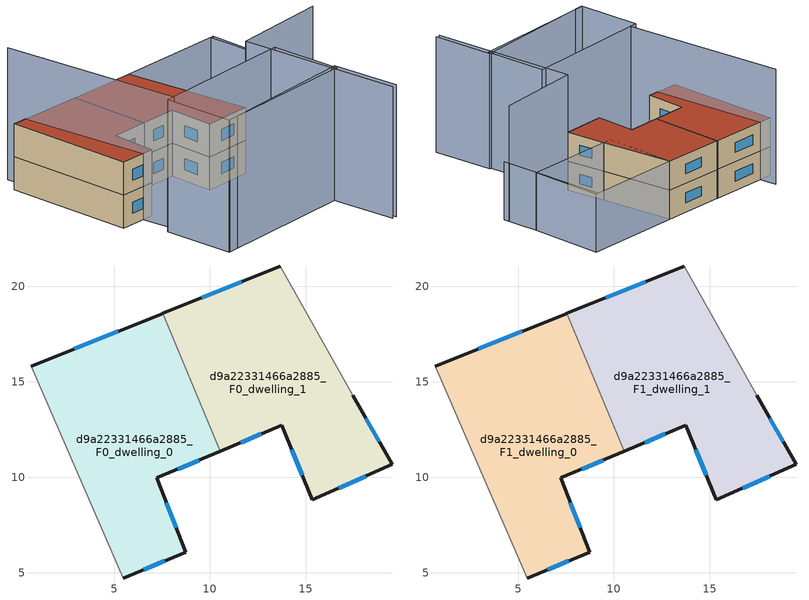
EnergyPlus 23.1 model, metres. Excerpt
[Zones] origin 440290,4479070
d9a22331466a2885_F0_dwelling_0
 floor ground (EU_floor_Construction): 7.54,18.58 10.53,11.37 7.22,9.97 8.73,6.08 5.47,4.74 0.65,15.82 7.46,18.54 z0
 wall outside (EU_wall_Construction): 7.54,18.58 7.46,18.54 0.65,15.82 / 5.47,4.74 8.73,6.08 7.22,9.97 10.53,11.37 z0:3
 wall adiabatic (EU_wall_Construction): 0.65,15.82 5.47,4.74 z0:3
 wall to d9a22331466a2885_F0_dwelling_1 (EU_wall_Construction): 10.53,11.37 7.54,18.58 z0:3
 window (EU_Window_Construction): 5.2,17.64 2.91,16.72 / 8.31,10.44 9.43,10.91 / 8.23,7.37 7.72,8.68 / 6.55,5.18 7.65,5.63 z0.99:2.01
d9a22331466a2885_F0_dwelling_1
 floor ground (EU_floor_Construction): 13.69,21.06 17.47,14.3 19.54,10.67 15.35,8.82 13.77,12.73 10.53,11.37 7.54,18.58 z0
 wall outside (EU_wall_Construction): 10.53,11.37 13.77,12.73 15.35,8.82 19.54,10.67 17.47,14.3 / 13.69,21.06 7.54,18.58 z0:3
 wall adiabatic (EU_wall_Construction): 17.47,14.3 13.69,21.06 z0:3
 window (EU_Window_Construction): 11.6,11.82 12.69,12.28 / 11.65,20.23 9.58,19.4 / 18.86,11.88 18.16,13.1 / 16.74,9.44 18.15,10.06 / 14.29,11.43 14.82,10.12 z0.99:2.01
d9a22331466a2885_F1_dwelling_0
 floor to d9a22331466a2885_F0_dwelling_0 (EU_floor_Construction): 7.54,18.58 10.53,11.37 7.21,9.97 8.73,6.08 5.47,4.74 0.65,15.82 7.46,18.54 z3
 wall outside (EU_wall_Construction): 7.54,18.58 7.46,18.54 0.65,15.82 / 5.47,4.74 8.73,6.08 7.22,9.97 10.53,11.37 z3:6
 wall adiabatic (EU_wall_Construction): 0.65,15.82 5.47,4.74 z3:6
 wall to d9a22331466a2885_F1_dwelling_1 (EU_wall_Construction): 10.53,11.37 7.54,18.58 z3:6
 window (EU_Window_Construction): 5.2,17.64 2.91,16.72 / 8.31,10.44 9.43,10.91 / 8.23,7.37 7.72,8.68 / 6.55,5.18 7.65,5.63 z3.99:5.01
 roof outside (EU_roof_Construction): 8.73,6.08 7.22,9.97 10.53,11.37 7.54,18.58 7.46,18.54 0.65,15.82 5.47,4.74 z6
d9a22331466a2885_F1_dwelling_1
 floor to d9a22331466a2885_F0_dwelling_1 (EU_floor_Construction): 13.69,21.06 17.47,14.3 19.54,10.67 15.35,8.82 13.77,12.73 10.53,11.37 7.54,18.58 z3
 wall outside (EU_wall_Construction): 10.53,11.37 13.77,12.73 15.35,8.82 19.54,10.67 17.47,14.3 / 13.69,21.06 7.54,18.58 z3:6
 wall adiabatic (EU_wall_Construction): 17.47,14.3 13.69,21.06 z3:6
 window (EU_Window_Construction): 11.6,11.82 12.69,12.28 / 11.65,20.23 9.58,19.4 / 18.86,11.88 18.16,13.1 / 16.74,9.44 18.15,10.06 / 14.29,11.43 14.82,10.12 z3.99:5.01
 roof outside (EU_roof_Construction): 19.54,10.67 17.47,14.3 13.69,21.06 7.54,18.58 10.53,11.37 13.77,12.73 15.35,8.82 z6
shading: 11.45,-3.44 24.12,2.95 / 24.12,2.95 27.03,-2.82 / 1.07,17.96 9.24,2.83 / 26.62,-3.04 19.54,10.67 / 19.54,10.67 27.74,14.91 / 24.08,2.55 11.34,-3.46 / 11.34,-3.46 8.5,2.54 / 8.5,2.54 21.25,8.55 / 21.25,8.55 24.08,2.55 z0:12; 28.02,14.39 23.09,24.88 / 26.33,17.98 16.64,13.95 / 16.64,13.95 13.69,21.06 / 13.69,21.06 23.38,25.08 / 23.38,25.08 26.33,17.98 z0:6
[Building]
EU S2 Campaign: North Axis=0; Terrain=City; Solar Distribution=FullExterior
[Site:Location]
Madrid: Latitude=40.5; Longitude=-3.5; Time Zone=1; Elevation=609
[SizingPeriod:WeatherFileDays]
AnnualSizingPeriod: Begin Month=1; Begin Day of Month=1; End Month=12; End Day of Month=31; Day of Week for Start Day=Monday; Use Weather File Daylight Saving Period=No; Use Weather File Rain and Snow Indicators=No
[MATERIAL]
EU_InternalMass_Material: Roughness=MediumRough; Thickness=0.1; Conductivity=1; Density=1800; Specific Heat=900; Thermal Absorptance=0.9; Solar Absorptance=0.7; Visible Absorptance=0.7
[MATERIAL:NOMASS] Roughness=MediumRough; Thermal Absorptance=0.9; Solar Absorptance=0.7; Visible Absorptance=0.7
Name | Thermal Resistance
EU_wall_NoMass | 0.609216
EU_roof_NoMass | 0.513268
EU_floor_NoMass | 0.568163
[WINDOWMATERIAL:SIMPLEGLAZINGSYSTEM]
EU_Window_SimpleGlazing: UFactor=5.50606; Solar Heat Gain Coefficient=0.85; Visible Transmittance=0.85
[CONSTRUCTION]
EU_wall_Construction: EU_wall_NoMass
EU_roof_Construction: EU_roof_NoMass
EU_floor_Construction: EU_floor_NoMass
EU_InternalMass_Construction: EU_InternalMass_Material
EU_Window_Construction: EU_Window_SimpleGlazing
[ZONE] Type=1; Multiplier=1; Ceiling Height=autocalculate; Floor Area=autocalculate; Part of Total Floor Area=Yes
Name | Volume
d9a22331466a2885_F0_dwelling_0; d9a22331466a2885_F1_dwelling_0 | 218.661
d9a22331466a2885_F0_dwelling_1 | 218.647
d9a22331466a2885_F1_dwelling_1 | 218.648
[INTERNALMASS] Construction=EU_InternalMass_Construction
Name | Zone or ZoneList | Surface Area
d9a22331466a2885_F0_dwelling_0_EU_InternalMass | d9a22331466a2885_F0_dwelling_0 | 72.8868
d9a22331466a2885_F0_dwelling_1_EU_InternalMass | d9a22331466a2885_F0_dwelling_1 | 72.8824
d9a22331466a2885_F1_dwelling_0_EU_InternalMass | d9a22331466a2885_F1_dwelling_0 | 72.8868
d9a22331466a2885_F1_dwelling_1_EU_InternalMass | d9a22331466a2885_F1_dwelling_1 | 72.8824
[OTHEREQUIPMENT] Fuel Type=Electricity; Design Level Calculation Method=Watts/Area; Power per Zone Floor Area=1; Fraction Latent=0; Fraction Radiant=0; Fraction Lost=0; Carbon Dioxide Generation Rate=0; EndUse Subcategory=EU_Step8_InternalGains
Name | Zone or ZoneList or Space or SpaceList | Schedule
EU_Step8_InternalGain_d9a22331466a2885_F0_dwelling_0_f000 | d9a22331466a2885_F0_dwelling_0 | EU_Step8_GainSchedule_d9a22331466a2885_F0_dwelling_0_f000
EU_Step8_InternalGain_d9a22331466a2885_F0_dwelling_1_f000 | d9a22331466a2885_F0_dwelling_1 | EU_Step8_GainSchedule_d9a22331466a2885_F0_dwelling_1_f000
EU_Step8_InternalGain_d9a22331466a2885_F1_dwelling_0_f000 | d9a22331466a2885_F1_dwelling_0 | EU_Step8_GainSchedule_d9a22331466a2885_F1_dwelling_0_f000
EU_Step8_InternalGain_d9a22331466a2885_F1_dwelling_1_f000 | d9a22331466a2885_F1_dwelling_1 | EU_Step8_GainSchedule_d9a22331466a2885_F1_dwelling_1_f000
[ZONEVENTILATION:DESIGNFLOWRATE] Schedule=EU_AlwaysOn; Design Flow Rate Calculation Method=AirChanges/Hour; Air Changes per Hour=0.752966; Ventilation Type=Natural; Fan Pressure Rise=0; Fan Total Efficiency=1; Constant Term Coefficient=1; Temperature Term Coefficient=0; Velocity Term Coefficient=0; Velocity Squared Term Coefficient=0; Minimum Indoor Temperature=-100; Maximum Indoor Temperature=100; Delta Temperature=-100; Minimum Outdoor Temperature=-100; Maximum Outdoor Temperature=100; Maximum Wind Speed=40
Name | Zone or ZoneList or Space or SpaceList
EU_ConstantAir_d9a22331466a2885_F0_dwelling_0 | d9a22331466a2885_F0_dwelling_0
EU_ConstantAir_d9a22331466a2885_F0_dwelling_1 | d9a22331466a2885_F0_dwelling_1
EU_ConstantAir_d9a22331466a2885_F1_dwelling_0 | d9a22331466a2885_F1_dwelling_0
EU_ConstantAir_d9a22331466a2885_F1_dwelling_1 | d9a22331466a2885_F1_dwelling_1
[HVACTEMPLATE:THERMOSTAT] Constant Heating Setpoint=20; Constant Cooling Setpoint=50
EU_HeatOnly_d9a22331466a2885_F0_dwelling_0; EU_HeatOnly_d9a22331466a2885_F0_dwelling_1; EU_HeatOnly_d9a22331466a2885_F1_dwelling_0; EU_HeatOnly_d9a22331466a2885_F1_dwelling_1
[HVACTEMPLATE:ZONE:IDEALLOADSAIRSYSTEM] System Availability Schedule=EU_AlwaysOn; Maximum Heating Supply Air Temperature=50; Minimum Cooling Supply Air Temperature=13; Maximum Heating Supply Air Humidity Ratio=0.0156; Minimum Cooling Supply Air Humidity Ratio=0.0077; Heating Limit=NoLimit; Cooling Limit=NoLimit; Heating Availability Schedule=EU_AlwaysOn; Cooling Availability Schedule=EU_CoolingOff; Dehumidification Control Type=ConstantSensibleHeatRatio; Cooling Sensible Heat Ratio=0.7; Dehumidification Setpoint=60; Humidification Control Type=None; Humidification Setpoint=30; Outdoor Air Method=None; Outdoor Air Flow Rate per Person=0.00944; Outdoor Air Flow Rate per Zone Floor Area=0; Outdoor Air Flow Rate per Zone=0; Demand Controlled Ventilation Type=None; Outdoor Air Economizer Type=NoEconomizer; Heat Recovery Type=None; Sensible Heat Recovery Effectiveness=0.7; Latent Heat Recovery Effectiveness=0.65
Name | Template Thermostat
d9a22331466a2885_F0_dwelling_0 | EU_HeatOnly_d9a22331466a2885_F0_dwelling_0
d9a22331466a2885_F0_dwelling_1 | EU_HeatOnly_d9a22331466a2885_F0_dwelling_1
d9a22331466a2885_F1_dwelling_0 | EU_HeatOnly_d9a22331466a2885_F1_dwelling_0
d9a22331466a2885_F1_dwelling_1 | EU_HeatOnly_d9a22331466a2885_F1_dwelling_1
[SIZING:ZONE] Zone Cooling Design Supply Air Temperature Input Method=SupplyAirTemperature; Zone Cooling Design Supply Air Temperature=13; Zone Heating Design Supply Air Temperature Input Method=SupplyAirTemperature; Zone Heating Design Supply Air Temperature=50; Zone Cooling Design Supply Air Humidity Ratio=0.008; Zone Heating Design Supply Air Humidity Ratio=0.008; Cooling Design Air Flow Method=DesignDay; Cooling Design Air Flow Rate=0; Cooling Minimum Air Flow per Zone Floor Area=0.000762; Cooling Minimum Air Flow=0; Cooling Minimum Air Flow Fraction=0.2; Heating Design Air Flow Method=DesignDay; Heating Design Air Flow Rate=0; Heating Maximum Air Flow per Zone Floor Area=0.002032; Heating Maximum Air Flow=0.141576; Heating Maximum Air Flow Fraction=0.3; Account for Dedicated Outdoor Air System=No; Dedicated Outdoor Air System Control Strategy=NeutralSupplyAir; Dedicated Outdoor Air Low Setpoint Temperature for Design=autosize; Dedicated Outdoor Air High Setpoint Temperature for Design=autosize; Zone Load Sizing Method=Sensible Load Only No Latent Load; Zone Latent Cooling Design Supply Air Humidity Ratio Input Method=HumidityRatioDifference; Zone Cooling Design Supply Air Humidity Ratio Difference=0.005; Zone Latent Heating Design Supply Air Humidity Ratio Input Method=HumidityRatioDifference; Zone Humidification Design Supply Air Humidity Ratio Difference=0.005
d9a22331466a2885_F0_dwelling_0; d9a22331466a2885_F0_dwelling_1; d9a22331466a2885_F1_dwelling_0; d9a22331466a2885_F1_dwelling_1
[SCHEDULE:CONSTANT]
Name | Hourly Value
EU_AlwaysOn | 1
EU_CoolingOff | 0
[SCHEDULE:FILE] Column Number=1; Rows to Skip at Top=0; Number of Hours of Data=8760; Column Separator=Comma; Interpolate to Timestep=No; Minutes per Item=60; Adjust Schedule for Daylight Savings=Yes
Name | File
EU_Step8_GainSchedule_d9a22331466a2885_F0_dwelling_0_f000 | ../../schedules/d9a22331466a2885/d9a22331466a2885_F0_dwelling_0_f000_gain.csv
EU_Step8_GainSchedule_d9a22331466a2885_F0_dwelling_1_f000 | ../../schedules/d9a22331466a2885/d9a22331466a2885_F0_dwelling_1_f000_gain.csv
EU_Step8_GainSchedule_d9a22331466a2885_F1_dwelling_0_f000 | ../../schedules/d9a22331466a2885/d9a22331466a2885_F1_dwelling_0_f000_gain.csv
EU_Step8_GainSchedule_d9a22331466a2885_F1_dwelling_1_f000 | ../../schedules/d9a22331466a2885/d9a22331466a2885_F1_dwelling_1_f000_gain.csv
